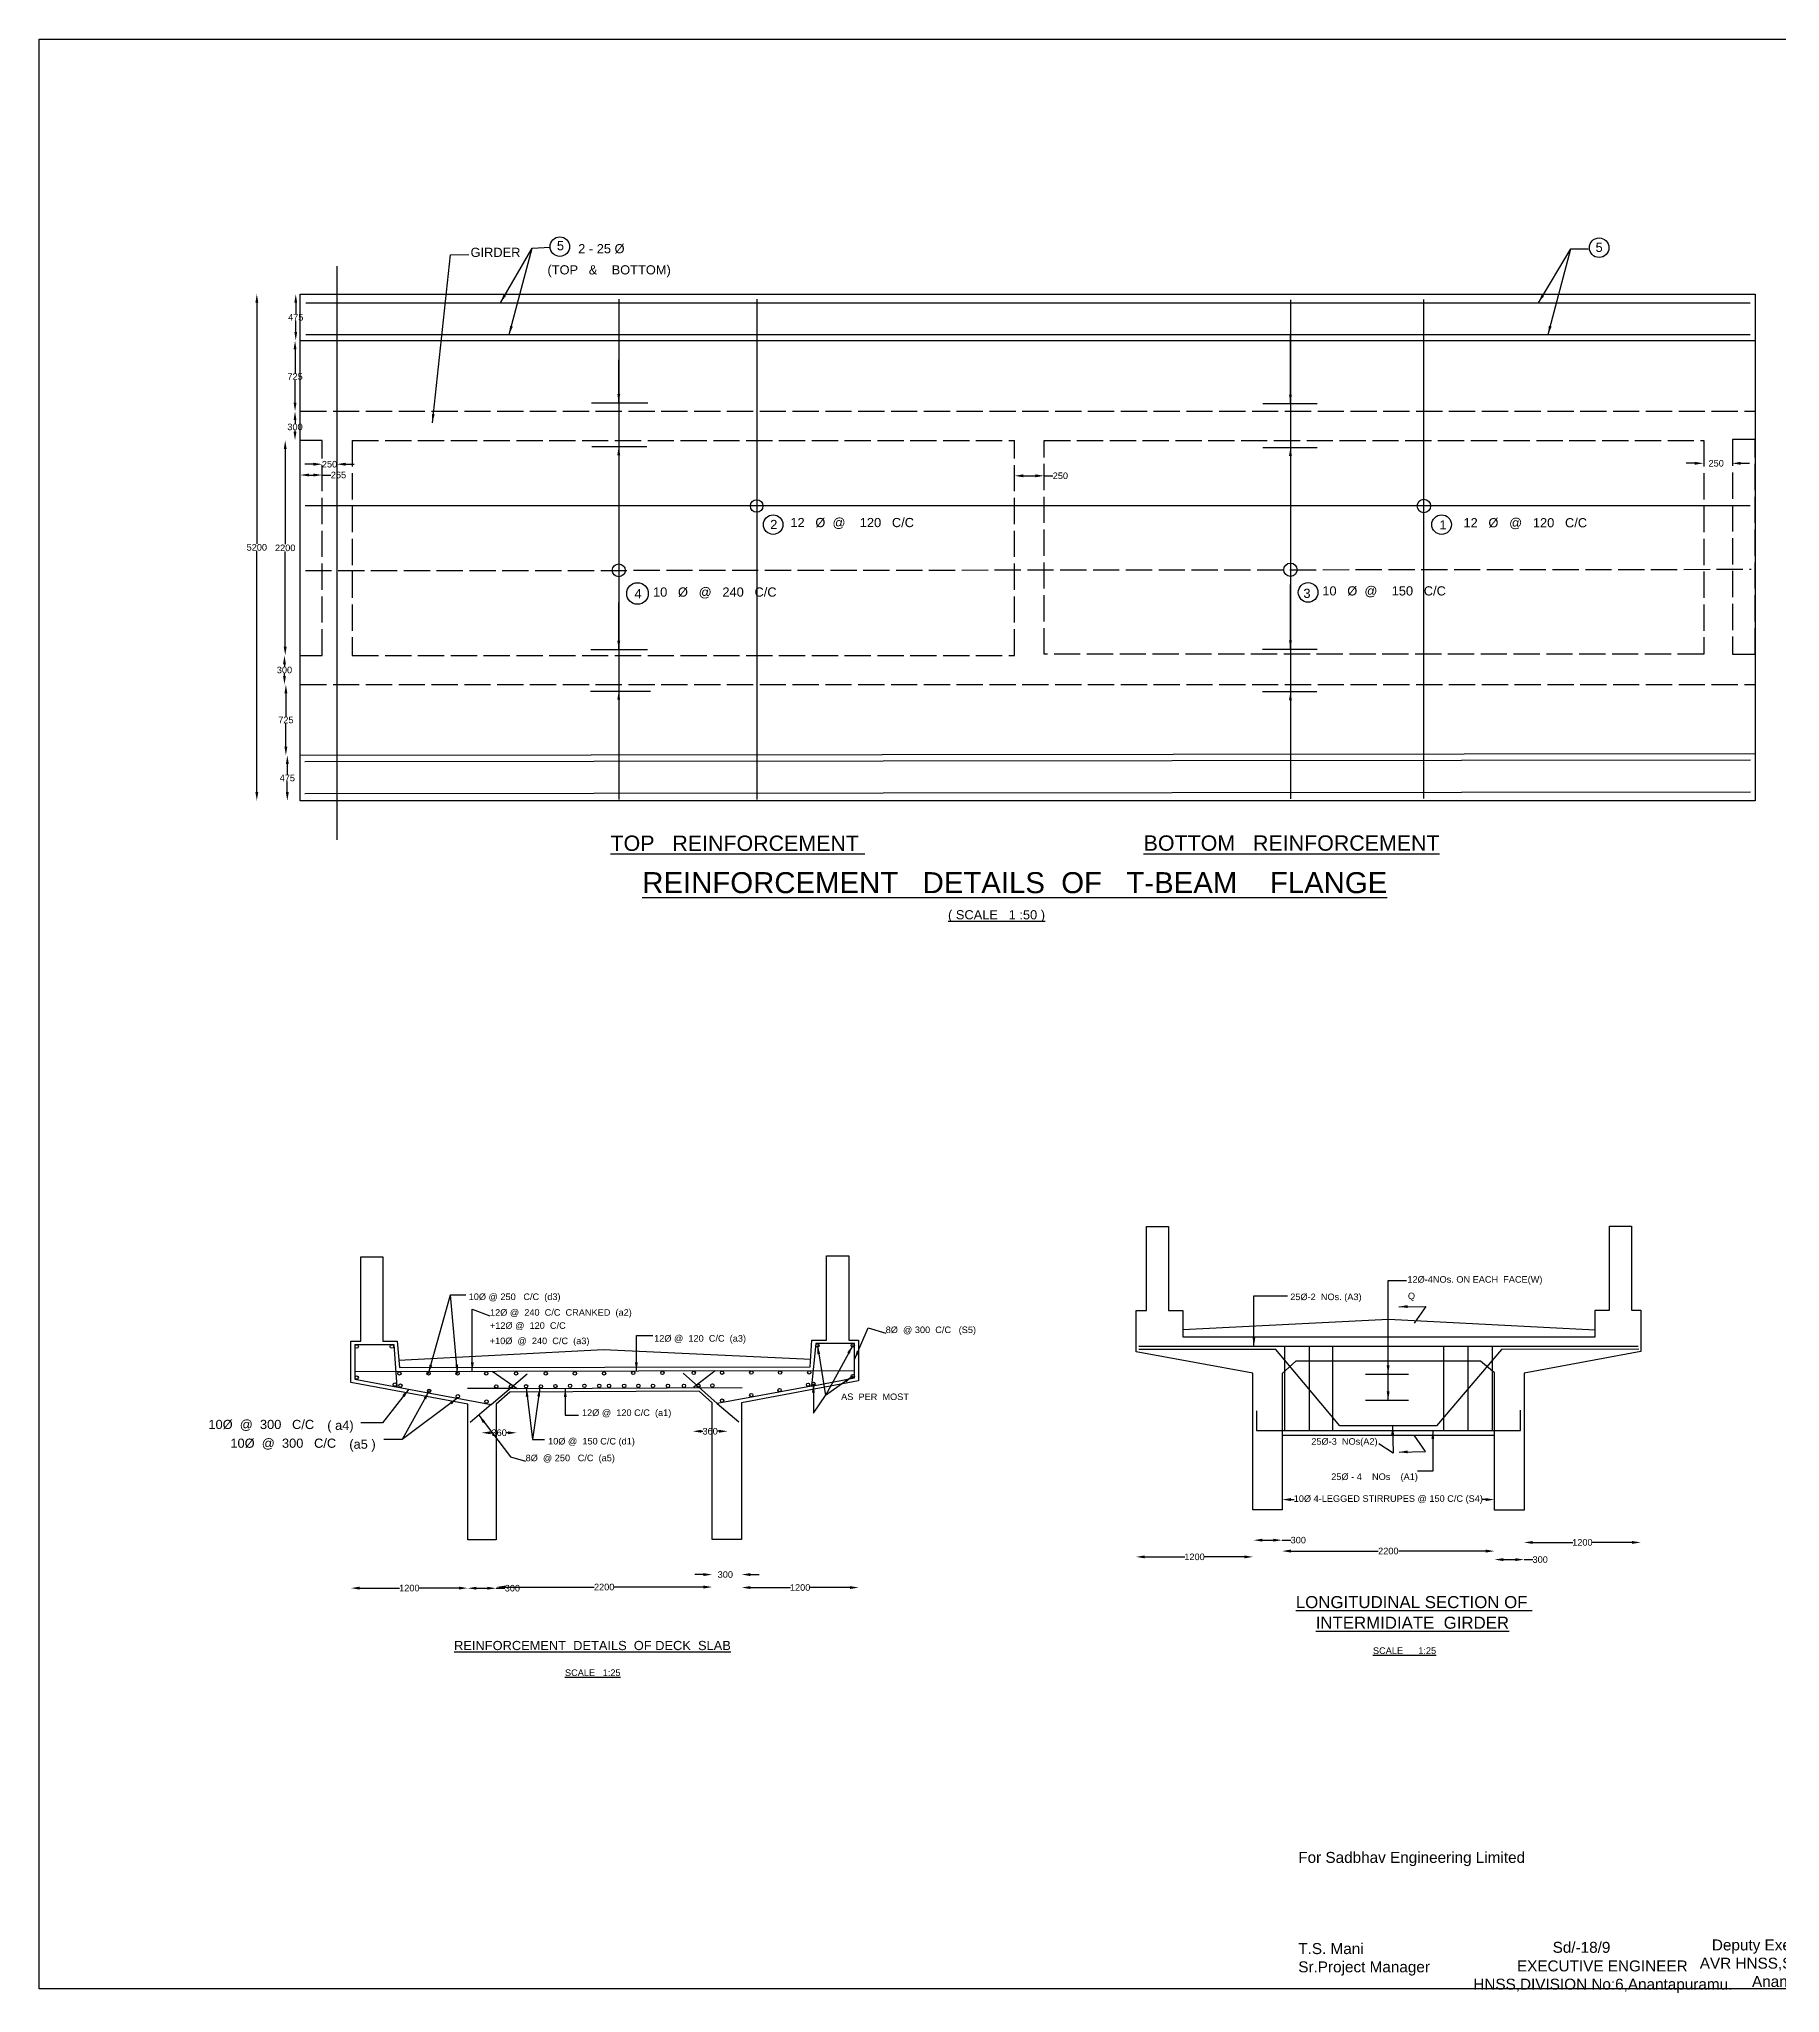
# Model space of a CAD drawing. Header units: inches. Extents: x 1043 to 2291, y -213 to 680.
# Drawn here: x 1043 to 1838, y -213 to 680 of the extents above; entities that cross this region are included whole.
import ezdxf

# ---------------------------------------------------------------- set-up
doc = ezdxf.new("R2010")
doc.units = ezdxf.units.IN
doc.header["$MEASUREMENT"] = 0
doc.linetypes.add('ACAD_ISO02W100', pattern=[15, 12, -3])
doc.layers.add('TEXT', color=1, linetype='Continuous')
doc.styles.get("Standard").update_dxf_attribs({"font": 'arial.ttf', "height": 3})
doc.dimstyles.get("Standard").update_dxf_attribs({"dimtxt": 3, "dimasz": 4, "dimexe": 0.18, "dimexo": 0.0625, "dimgap": 0.09, "dimtad": 0, "dimtih": 1, "dimtoh": 1, "dimdec": 4, "dimzin": 0, "dimdsep": 46, "dimtxsty": 'Standard', "dimcen": 0.09, "dimse1": 1, "dimse2": 1, "dimadec": 0, "dimazin": 0, "dimtfac": 1, "dimtdec": 4, "dimtofl": 0, "dimtmove": 0, "dimatfit": 3, "dimfxl": 1, "dimtolj": 1, "dimtzin": 0, "dimarcsym": 0})

# ---------------------------------------------------------------- blocks, each defined once
blk = doc.blocks.new('*D1')
at = {"layer": 'Defpoints', "color": 0, "lineweight": -2, "transparency": 16777216}
for p, q in [((1159.81, 559.33), (1159.81, 554.31)), ((1159.81, 546.07), (1159.81, 551.08))]:
    blk.add_line(p, q, dxfattribs=at)
at = {"layer": 'Defpoints', "color": 0, "transparency": 16777216}
for p in [(1161.87, 563.33), (1159.81, 542.07), (1161.87, 542.07)]:
    blk.add_point(p, dxfattribs=at)
for points in [[(1159.15, 559.33), (1160.48, 559.33), (1159.81, 563.33)], [(1159.15, 546.07), (1160.48, 546.07), (1159.81, 542.07)]]:
    blk.add_solid(points, dxfattribs=at)
at = {"layer": 'Defpoints', "color": 0, "transparency": 16777216, "insert": (1159.81, 552.7), "char_height": 3, "attachment_point": 5}
blk.add_mtext('\\A1;475', dxfattribs=at)
blk = doc.blocks.new('*D2')
at = {"color": 0, "lineweight": -2, "transparency": 16777216}
for p, q in [((1159.5, 538.07), (1159.5, 527.25)), ((1159.5, 513.75), (1159.5, 524.01))]:
    blk.add_line(p, q, dxfattribs=at)
at = {"color": 0, "transparency": 16777216}
for points in [[(1158.83, 538.07), (1160.16, 538.07), (1159.5, 542.07)], [(1158.83, 513.75), (1160.16, 513.75), (1159.5, 509.75)]]:
    blk.add_solid(points, dxfattribs=at)
at = {"layer": 'Defpoints', "color": 0, "transparency": 16777216}
for p in [(1164.45, 542.07), (1159.5, 509.75), (1164.45, 509.75)]:
    blk.add_point(p, dxfattribs=at)
at = {"color": 0, "transparency": 16777216, "insert": (1159.5, 525.63), "char_height": 3, "attachment_point": 5}
blk.add_mtext('\\A1;725', dxfattribs=at)
blk = doc.blocks.new('*D3')
at = {"color": 0, "lineweight": -2, "transparency": 16777216}
for p, q in [((1159.48, 505.75), (1159.48, 504.24)), ((1159.48, 500.49), (1159.48, 501))]:
    blk.add_line(p, q, dxfattribs=at)
at = {"color": 0, "transparency": 16777216}
for points in [[(1158.82, 505.75), (1160.15, 505.75), (1159.48, 509.75)], [(1158.82, 500.49), (1160.15, 500.49), (1159.48, 496.49)]]:
    blk.add_solid(points, dxfattribs=at)
at = {"layer": 'Defpoints', "color": 0, "transparency": 16777216}
for p in [(1161.87, 509.75), (1159.48, 496.49), (1161.87, 496.49)]:
    blk.add_point(p, dxfattribs=at)
at = {"color": 0, "transparency": 16777216, "insert": (1159.48, 502.62), "char_height": 3, "attachment_point": 5}
blk.add_mtext('\\A1;300', dxfattribs=at)
blk = doc.blocks.new('*D4')
at = {"color": 0, "lineweight": -2, "transparency": 16777216}
for p, q in [((1165.87, 480.65), (1167.91, 480.65)), ((1171.91, 480.65), (1175.91, 480.65))]:
    blk.add_line(p, q, dxfattribs=at)
at = {"color": 0, "transparency": 16777216}
for points in [[(1165.87, 481.32), (1165.87, 479.99), (1161.87, 480.65)], [(1167.91, 481.32), (1167.91, 479.99), (1171.91, 480.65)]]:
    blk.add_solid(points, dxfattribs=at)
at = {"layer": 'Defpoints', "color": 0, "transparency": 16777216}
for p in [(1161.87, 480.27), (1171.91, 480.65), (1171.91, 480.27)]:
    blk.add_point(p, dxfattribs=at)
at = {"color": 0, "transparency": 16777216, "insert": (1179.35, 480.65), "char_height": 3, "attachment_point": 5}
blk.add_mtext('\\A1;265', dxfattribs=at)
blk = doc.blocks.new('*D5')
at = {"color": 0, "lineweight": -2, "transparency": 16777216}
for p, q in [((1167.91, 485.58), (1163.91, 485.58)), ((1182.56, 485.58), (1186.56, 485.58))]:
    blk.add_line(p, q, dxfattribs=at)
at = {"color": 0, "transparency": 16777216}
for points in [[(1167.91, 486.25), (1167.91, 484.91), (1171.91, 485.58)], [(1182.56, 486.25), (1182.56, 484.91), (1178.56, 485.58)]]:
    blk.add_solid(points, dxfattribs=at)
at = {"layer": 'Defpoints', "color": 0, "transparency": 16777216}
for p in [(1171.91, 486.84), (1178.56, 486.84), (1178.56, 485.58)]:
    blk.add_point(p, dxfattribs=at)
at = {"color": 0, "transparency": 16777216, "insert": (1175.24, 485.58), "char_height": 3, "attachment_point": 5}
blk.add_mtext('\\A1;250', dxfattribs=at)
blk = doc.blocks.new('*D6')
at = {"color": 0, "lineweight": -2, "transparency": 16777216}
for p, q in [((1142.03, 559.33), (1142.03, 449.2)), ((1142.03, 335.82), (1142.03, 445.95))]:
    blk.add_line(p, q, dxfattribs=at)
at = {"color": 0, "transparency": 16777216}
for points in [[(1141.36, 559.33), (1142.7, 559.33), (1142.03, 563.33)], [(1141.36, 335.82), (1142.7, 335.82), (1142.03, 331.82)]]:
    blk.add_solid(points, dxfattribs=at)
at = {"layer": 'Defpoints', "color": 0, "transparency": 16777216}
for p in [(1161.87, 563.33), (1142.03, 331.82), (1161.87, 331.82)]:
    blk.add_point(p, dxfattribs=at)
at = {"color": 0, "transparency": 16777216, "insert": (1142.03, 447.58), "char_height": 3, "attachment_point": 5}
blk.add_mtext('\\A1;5200', dxfattribs=at)
blk = doc.blocks.new('*D7')
at = {"color": 0, "lineweight": -2, "transparency": 16777216}
for p, q in [((1155.96, 348.55), (1155.96, 343.8)), ((1155.96, 335.82), (1155.96, 340.57))]:
    blk.add_line(p, q, dxfattribs=at)
at = {"color": 0, "transparency": 16777216}
for points in [[(1155.29, 348.55), (1156.63, 348.55), (1155.96, 352.55)], [(1155.29, 335.82), (1156.63, 335.82), (1155.96, 331.82)]]:
    blk.add_solid(points, dxfattribs=at)
at = {"layer": 'Defpoints', "color": 0, "transparency": 16777216}
for p in [(1155.96, 352.55), (1161.79, 352.55), (1161.81, 331.82)]:
    blk.add_point(p, dxfattribs=at)
at = {"color": 0, "transparency": 16777216, "insert": (1155.96, 342.18), "char_height": 3, "attachment_point": 5}
blk.add_mtext('\\A1;475', dxfattribs=at)
blk = doc.blocks.new('*D8')
at = {"color": 0, "lineweight": -2, "transparency": 16777216}
for p, q in [((1155.31, 380.88), (1155.31, 370.34)), ((1155.31, 356.55), (1155.31, 367.09))]:
    blk.add_line(p, q, dxfattribs=at)
at = {"color": 0, "transparency": 16777216}
for points in [[(1154.65, 380.88), (1155.98, 380.88), (1155.31, 384.88)], [(1154.65, 356.55), (1155.98, 356.55), (1155.31, 352.55)]]:
    blk.add_solid(points, dxfattribs=at)
at = {"layer": 'Defpoints', "color": 0, "transparency": 16777216}
for p in [(1155.31, 384.88), (1161.87, 384.88), (1161.87, 352.55)]:
    blk.add_point(p, dxfattribs=at)
at = {"color": 0, "transparency": 16777216, "insert": (1155.31, 368.72), "char_height": 3, "attachment_point": 5}
blk.add_mtext('\\A1;725', dxfattribs=at)
blk = doc.blocks.new('*D9')
at = {"color": 0, "lineweight": -2, "transparency": 16777216}
for p, q in [((1154.66, 394.21), (1154.66, 393.17)), ((1154.66, 388.88), (1154.66, 389.93))]:
    blk.add_line(p, q, dxfattribs=at)
at = {"color": 0, "transparency": 16777216}
for points in [[(1154, 394.21), (1155.33, 394.21), (1154.66, 398.21)], [(1154, 388.88), (1155.33, 388.88), (1154.66, 384.88)]]:
    blk.add_solid(points, dxfattribs=at)
at = {"layer": 'Defpoints', "color": 0, "transparency": 16777216}
for p in [(1154.66, 398.21), (1161.81, 398.21), (1161.81, 384.88)]:
    blk.add_point(p, dxfattribs=at)
at = {"color": 0, "transparency": 16777216, "insert": (1154.66, 391.55), "char_height": 3, "attachment_point": 5}
blk.add_mtext('\\A1;300', dxfattribs=at)
blk = doc.blocks.new('*D10')
at = {"color": 0, "lineweight": -2, "transparency": 16777216}
for p, q in [((1155, 492.49), (1155, 448.98)), ((1155, 402.21), (1155, 445.73))]:
    blk.add_line(p, q, dxfattribs=at)
at = {"color": 0, "transparency": 16777216}
for points in [[(1154.33, 492.49), (1155.66, 492.49), (1155, 496.49)], [(1154.33, 402.21), (1155.66, 402.21), (1155, 398.21)]]:
    blk.add_solid(points, dxfattribs=at)
at = {"layer": 'Defpoints', "color": 0, "transparency": 16777216}
for p in [(1155, 496.49), (1161.87, 496.49), (1161.87, 398.21)]:
    blk.add_point(p, dxfattribs=at)
at = {"color": 0, "transparency": 16777216, "insert": (1155, 447.35), "char_height": 3, "attachment_point": 5}
blk.add_mtext('\\A1;2200', dxfattribs=at)
blk = doc.blocks.new('*D11')
at = {"color": 0, "lineweight": -2, "transparency": 16777216}
for p, q in [((1799.23, 486), (1795.23, 486)), ((1820.23, 486), (1824.23, 486))]:
    blk.add_line(p, q, dxfattribs=at)
at = {"color": 0, "transparency": 16777216}
for points in [[(1799.23, 486.67), (1799.23, 485.33), (1803.23, 486)], [(1820.23, 486.67), (1820.23, 485.33), (1816.23, 486)]]:
    blk.add_solid(points, dxfattribs=at)
at = {"layer": 'Defpoints', "color": 0, "transparency": 16777216}
for p in [(1803.23, 482.92), (1816.23, 486), (1816.23, 482.92)]:
    blk.add_point(p, dxfattribs=at)
at = {"color": 0, "transparency": 16777216, "insert": (1809, 486), "char_height": 3, "attachment_point": 5}
blk.add_mtext('\\A1;250', dxfattribs=at)
blk = doc.blocks.new('*D12')
at = {"color": 0, "lineweight": -2, "transparency": 16777216}
for p, q in [((1492.36, 480.29), (1497.86, 480.29)), ((1501.86, 480.29), (1505.86, 480.29))]:
    blk.add_line(p, q, dxfattribs=at)
at = {"color": 0, "transparency": 16777216}
for points in [[(1492.36, 480.96), (1492.36, 479.62), (1488.36, 480.29)], [(1497.86, 480.96), (1497.86, 479.62), (1501.86, 480.29)]]:
    blk.add_solid(points, dxfattribs=at)
at = {"layer": 'Defpoints', "color": 0, "transparency": 16777216}
for p in [(1488.36, 480.29), (1501.86, 480.29), (1501.86, 480.29)]:
    blk.add_point(p, dxfattribs=at)
at = {"color": 0, "transparency": 16777216, "insert": (1509.28, 480.29), "char_height": 3, "attachment_point": 5}
blk.add_mtext('\\A1;250', dxfattribs=at)
blk = doc.blocks.new('*D13')
at = {"color": 0, "lineweight": -2, "transparency": 16777216}
for p, q in [((1242.4, -28.01), (1247.41, -28.01)), ((1251.41, -28.01), (1255.41, -28.01))]:
    blk.add_line(p, q, dxfattribs=at)
at = {"color": 0, "transparency": 16777216}
for points in [[(1242.4, -27.34), (1242.4, -28.67), (1238.4, -28.01)], [(1247.41, -27.34), (1247.41, -28.67), (1251.41, -28.01)]]:
    blk.add_solid(points, dxfattribs=at)
at = {"layer": 'Defpoints', "color": 0, "transparency": 16777216}
for p in [(1238.4, -5.96), (1251.41, -5.96), (1251.41, -28.01)]:
    blk.add_point(p, dxfattribs=at)
at = {"color": 0, "transparency": 16777216, "insert": (1258.81, -28.01), "char_height": 3, "attachment_point": 5}
blk.add_mtext('\\A1;300', dxfattribs=at)
blk = doc.blocks.new('*D14')
at = {"color": 0, "lineweight": -2, "transparency": 16777216}
for p, q in [((1189.06, -27.95), (1207.3, -27.95)), ((1234.4, -27.95), (1216.15, -27.95))]:
    blk.add_line(p, q, dxfattribs=at)
at = {"color": 0, "transparency": 16777216}
for points in [[(1189.06, -27.28), (1189.06, -28.62), (1185.06, -27.95)], [(1234.4, -27.28), (1234.4, -28.62), (1238.4, -27.95)]]:
    blk.add_solid(points, dxfattribs=at)
at = {"layer": 'Defpoints', "color": 0, "transparency": 16777216}
for p in [(1185.06, 65.96), (1238.4, -5.96), (1238.4, -27.95)]:
    blk.add_point(p, dxfattribs=at)
at = {"color": 0, "transparency": 16777216, "insert": (1211.73, -27.95), "char_height": 3, "attachment_point": 5}
blk.add_mtext('\\A1;1200', dxfattribs=at)
blk = doc.blocks.new('*D15')
at = {"color": 0, "lineweight": -2, "transparency": 16777216}
for p, q in [((1255.41, -27.47), (1296.19, -27.47)), ((1346.15, -27.47), (1305.37, -27.47))]:
    blk.add_line(p, q, dxfattribs=at)
at = {"color": 0, "transparency": 16777216}
for points in [[(1255.41, -26.81), (1255.41, -28.14), (1251.41, -27.47)], [(1346.15, -26.81), (1346.15, -28.14), (1350.15, -27.47)]]:
    blk.add_solid(points, dxfattribs=at)
at = {"layer": 'Defpoints', "color": 0, "transparency": 16777216}
for p in [(1251.41, 56.05), (1350.15, 56.05), (1350.15, -27.47)]:
    blk.add_point(p, dxfattribs=at)
at = {"color": 0, "transparency": 16777216, "insert": (1300.78, -27.47), "char_height": 3, "attachment_point": 5}
blk.add_mtext('\\A1;2200', dxfattribs=at)
blk = doc.blocks.new('*D16')
at = {"color": 0, "lineweight": -2, "transparency": 16777216}
for p, q in [((1345.18, 43.7), (1345.8, 43.7)), ((1353.22, 43.7), (1352.6, 43.7))]:
    blk.add_line(p, q, dxfattribs=at)
at = {"color": 0, "transparency": 16777216}
for points in [[(1345.18, 44.37), (1345.18, 43.04), (1341.18, 43.7)], [(1353.22, 44.37), (1353.22, 43.04), (1357.22, 43.7)]]:
    blk.add_solid(points, dxfattribs=at)
at = {"layer": 'Defpoints', "color": 0, "transparency": 16777216}
for p in [(1341.18, 43.36), (1357.22, 43.87), (1357.22, 43.7)]:
    blk.add_point(p, dxfattribs=at)
at = {"color": 0, "transparency": 16777216, "insert": (1349.2, 43.7), "char_height": 3, "attachment_point": 5}
blk.add_mtext('\\A1;360', dxfattribs=at)
blk = doc.blocks.new('*D17')
at = {"color": 0, "lineweight": -2, "transparency": 16777216}
for p, q in [((1248.75, 43.03), (1249.37, 43.03)), ((1256.79, 43.03), (1256.17, 43.03))]:
    blk.add_line(p, q, dxfattribs=at)
at = {"color": 0, "transparency": 16777216}
for points in [[(1248.75, 43.69), (1248.75, 42.36), (1244.75, 43.03)], [(1256.79, 43.69), (1256.79, 42.36), (1260.79, 43.03)]]:
    blk.add_solid(points, dxfattribs=at)
at = {"layer": 'Defpoints', "color": 0, "transparency": 16777216}
for p in [(1244.75, 43.35), (1260.79, 43.69), (1260.79, 43.03)]:
    blk.add_point(p, dxfattribs=at)
at = {"color": 0, "transparency": 16777216, "insert": (1252.77, 43.03), "char_height": 3, "attachment_point": 5}
blk.add_mtext('\\A1;360', dxfattribs=at)
blk = doc.blocks.new('*D18')
at = {"color": 0, "lineweight": -2, "transparency": 16777216}
for p, q in [((1346.15, -21.77), (1342.15, -21.77)), ((1367.6, -21.77), (1371.6, -21.77))]:
    blk.add_line(p, q, dxfattribs=at)
at = {"color": 0, "transparency": 16777216}
for points in [[(1346.15, -21.11), (1346.15, -22.44), (1350.15, -21.77)], [(1367.6, -21.11), (1367.6, -22.44), (1363.6, -21.77)]]:
    blk.add_solid(points, dxfattribs=at)
at = {"layer": 'Defpoints', "color": 0, "transparency": 16777216}
for p in [(1350.15, -5.68), (1363.6, -5.68), (1363.6, -21.77)]:
    blk.add_point(p, dxfattribs=at)
at = {"color": 0, "transparency": 16777216, "insert": (1356.15, -21.77), "char_height": 3, "attachment_point": 5}
blk.add_mtext('\\A1;300', dxfattribs=at)
blk = doc.blocks.new('*D19')
at = {"color": 0, "lineweight": -2, "transparency": 16777216}
for p, q in [((1367.6, -27.7), (1385.91, -27.7)), ((1413.06, -27.7), (1394.75, -27.7))]:
    blk.add_line(p, q, dxfattribs=at)
at = {"color": 0, "transparency": 16777216}
for points in [[(1367.6, -27.04), (1367.6, -28.37), (1363.6, -27.7)], [(1413.06, -27.04), (1413.06, -28.37), (1417.06, -27.7)]]:
    blk.add_solid(points, dxfattribs=at)
at = {"layer": 'Defpoints', "color": 0, "transparency": 16777216}
for p in [(1417.06, 66.75), (1363.6, 56.64), (1417.06, -27.7)]:
    blk.add_point(p, dxfattribs=at)
at = {"color": 0, "transparency": 16777216, "insert": (1390.33, -27.7), "char_height": 3, "attachment_point": 5}
blk.add_mtext('\\A1;1200', dxfattribs=at)
blk = doc.blocks.new('*D20')
at = {"color": 0, "lineweight": -2, "transparency": 16777216}
for p, q in [((1547.87, -13.69), (1566.16, -13.69)), ((1593.29, -13.69), (1575, -13.69))]:
    blk.add_line(p, q, dxfattribs=at)
at = {"color": 0, "transparency": 16777216}
for points in [[(1547.87, -13.02), (1547.87, -14.36), (1543.87, -13.69)], [(1593.29, -13.02), (1593.29, -14.36), (1597.29, -13.69)]]:
    blk.add_solid(points, dxfattribs=at)
at = {"layer": 'Defpoints', "color": 0, "transparency": 16777216}
for p in [(1543.87, 79.97), (1597.29, 70.3), (1597.29, -13.69)]:
    blk.add_point(p, dxfattribs=at)
at = {"color": 0, "transparency": 16777216, "insert": (1570.58, -13.69), "char_height": 3, "attachment_point": 5}
blk.add_mtext('\\A1;1200', dxfattribs=at)
blk = doc.blocks.new('*D21')
at = {"color": 0, "lineweight": -2, "transparency": 16777216}
for p, q in [((1601.65, -6.05), (1606.61, -6.05)), ((1610.61, -6.05), (1614.61, -6.05))]:
    blk.add_line(p, q, dxfattribs=at)
at = {"color": 0, "transparency": 16777216}
for points in [[(1601.65, -5.38), (1601.65, -6.71), (1597.65, -6.05)], [(1606.61, -5.38), (1606.61, -6.71), (1610.61, -6.05)]]:
    blk.add_solid(points, dxfattribs=at)
at = {"layer": 'Defpoints', "color": 0, "transparency": 16777216}
for p in [(1597.65, 7.82), (1610.61, 7.82), (1610.61, -6.05)]:
    blk.add_point(p, dxfattribs=at)
at = {"color": 0, "transparency": 16777216, "insert": (1618.01, -6.05), "char_height": 3, "attachment_point": 5}
blk.add_mtext('\\A1;300', dxfattribs=at)
blk = doc.blocks.new('*D22')
at = {"color": 0, "lineweight": -2, "transparency": 16777216}
for p, q in [((1614.61, -11.03), (1654.56, -11.03)), ((1703.69, -11.03), (1663.74, -11.03))]:
    blk.add_line(p, q, dxfattribs=at)
at = {"color": 0, "transparency": 16777216}
for points in [[(1614.61, -10.36), (1614.61, -11.7), (1610.61, -11.03)], [(1703.69, -10.36), (1703.69, -11.7), (1707.69, -11.03)]]:
    blk.add_solid(points, dxfattribs=at)
at = {"layer": 'Defpoints', "color": 0, "transparency": 16777216}
for p in [(1610.61, 41.9), (1707.69, 41.9), (1707.69, -11.03)]:
    blk.add_point(p, dxfattribs=at)
at = {"color": 0, "transparency": 16777216, "insert": (1659.15, -11.03), "char_height": 3, "attachment_point": 5}
blk.add_mtext('\\A1;2200', dxfattribs=at)
blk = doc.blocks.new('*D23')
at = {"color": 0, "lineweight": -2, "transparency": 16777216}
for p, q in [((1711.69, -14.93), (1717.17, -14.93)), ((1721.17, -14.93), (1725.17, -14.93))]:
    blk.add_line(p, q, dxfattribs=at)
at = {"color": 0, "transparency": 16777216}
for points in [[(1711.69, -14.26), (1711.69, -15.59), (1707.69, -14.93)], [(1717.17, -14.26), (1717.17, -15.59), (1721.17, -14.93)]]:
    blk.add_solid(points, dxfattribs=at)
at = {"layer": 'Defpoints', "color": 0, "transparency": 16777216}
for p in [(1707.69, 7.72), (1721.17, 7.72), (1721.17, -14.93)]:
    blk.add_point(p, dxfattribs=at)
at = {"color": 0, "transparency": 16777216, "insert": (1728.57, -14.93), "char_height": 3, "attachment_point": 5}
blk.add_mtext('\\A1;300', dxfattribs=at)
blk = doc.blocks.new('*D24')
at = {"color": 0, "lineweight": -2, "transparency": 16777216}
for p, q in [((1725.17, -7.08), (1743.43, -7.08)), ((1770.53, -7.08), (1752.27, -7.08))]:
    blk.add_line(p, q, dxfattribs=at)
at = {"color": 0, "transparency": 16777216}
for points in [[(1725.17, -6.42), (1725.17, -7.75), (1721.17, -7.08)], [(1770.53, -6.42), (1770.53, -7.75), (1774.53, -7.08)]]:
    blk.add_solid(points, dxfattribs=at)
at = {"layer": 'Defpoints', "color": 0, "transparency": 16777216}
for p in [(1774.53, 80.2), (1721.17, 70.3), (1774.53, -7.08)]:
    blk.add_point(p, dxfattribs=at)
at = {"color": 0, "transparency": 16777216, "insert": (1747.85, -7.08), "char_height": 3, "attachment_point": 5}
blk.add_mtext('\\A1;1200', dxfattribs=at)
blk = doc.blocks.new('*D25')
at = {"color": 0, "lineweight": -2, "transparency": 16777216}
for p, q in [((1614.61, 12.5), (1616.13, 12.5)), ((1703.69, 12.5), (1702.17, 12.5))]:
    blk.add_line(p, q, dxfattribs=at)
at = {"color": 0, "transparency": 16777216}
for points in [[(1614.61, 13.17), (1614.61, 11.83), (1610.61, 12.5)], [(1703.69, 13.17), (1703.69, 11.83), (1707.69, 12.5)]]:
    blk.add_solid(points, dxfattribs=at)
at = {"layer": 'Defpoints', "color": 0, "transparency": 16777216}
for p in [(1610.61, 10.31), (1707.69, 12.5), (1707.69, 10.31)]:
    blk.add_point(p, dxfattribs=at)
at = {"color": 0, "transparency": 16777216, "insert": (1659.15, 12.5), "char_height": 3, "attachment_point": 5}
blk.add_mtext('\\A1;10Ø 4-LEGGED STIRRUPES @ 150 C/C (S4)', dxfattribs=at)

msp = doc.modelspace()

# ---------------------------------------------------------------- linework, layer by layer
at = {"color": 0}
for points in [[(2272, -211), (1042.50229, -211), (1042.50229, 679.84508), (2272, 679.84508)], [(1161.86841, 563.33095), (1826.78959, 563.33095), (1826.78959, 331.8207), (1161.86841, 331.8207)]]:
    msp.add_lwpolyline(points, close=True, dxfattribs=at)
for points in [[(1178.5634, 576.08551), (1178.5634, 313.88742)], [(1164.48199, 559.38409), (1824.5456, 559.38409)], [(1307.44204, 561.05845), (1307.44204, 332.38756)], [(1370.46945, 561.0386), (1370.46945, 332.42791)], [(1614.42211, 560.72147), (1614.42211, 332.72483)], [(1675.40432, 332.81617), (1675.40432, 560.84901)], [(1164.48199, 544.7928), (1824.5456, 544.7928)], [(1161.86841, 542.06678), (1826.78959, 542.06678)], [(1294.97901, 513.63337), (1320.74846, 513.63337)], [(1601.76773, 513.32653), (1626.65252, 513.32653)], [(1295.11688, 493.70447), (1320.25951, 493.70447)], [(1601.81917, 493.29395), (1626.63156, 493.29395)], [(1824.54364, 466.49643), (1164.18014, 466.49643)], [(1294.67446, 400.91443), (1320.62049, 400.91443)], [(1601.62182, 401.04995), (1626.612, 401.04995)], [(1294.47653, 381.95602), (1321.91621, 381.95602)], [(1601.62534, 381.68357), (1626.55119, 381.68357)], [(1826.78959, 353.21417), (1161.86841, 352.54937)], [(1163.9468, 349.78162), (1824.72579, 350.44407)], [(1163.9468, 335.19076), (1824.72579, 335.85321)], [(1543.87242, 79.96721), (1543.87242, 98.83499), (1548.59052, 98.83499), (1548.59052, 137.29137), (1558.72863, 137.29137), (1558.72863, 98.83499), (1565.20207, 98.83499), (1565.20207, 86.84374), (1753.62951, 86.84374), (1753.62951, 98.98222), (1760.23909, 98.98222), (1760.23909, 137.40634), (1770.34196, 137.40634), (1770.34196, 98.98222), (1774.52889, 98.98222), (1774.52889, 80.20179), (1721.1694, 70.29623), (1721.1694, 7.72145), (1707.68951, 7.72145), (1707.68951, 70.41109), (1701.35717, 75.69117), (1616.95916, 75.69117), (1610.61488, 70.15847), (1610.61488, 7.81684), (1597.29088, 7.81684), (1597.29088, 70.2973), (1543.87242, 79.96721)], [(1189.63256, 84.91268), (1189.63256, 123.41516), (1199.62298, 123.41516), (1199.62298, 84.89629), (1206.19245, 84.89629), (1207.23586, 72.82641), (1394.98408, 73.21657), (1395.75195, 85.37766), (1402.36293, 85.37766), (1402.36293, 123.8626), (1412.557, 123.8626), (1412.557, 85.37766), (1417.05969, 85.37766), (1417.05969, 66.75299), (1363.6038, 56.63758), (1363.6038, -5.68244), (1350.149, -5.68244), (1350.149, 56.72165), (1344.25182, 61.98467), (1257.65843, 61.51131), (1251.41006, 56.04641), (1251.41006, -5.96063), (1238.39798, -5.96063), (1238.39798, 56.16249), (1185.05633, 65.95981), (1185.05633, 84.86589), (1189.63256, 84.86589)], [(1565.20207, 90.1943), (1659.28113, 94.86728), (1753.62951, 90.11597)], [(1186.85382, 71.07263), (1316.5034, 71.25316), (1415.19671, 71.53133), (1415.19671, 83.84082), (1397.44196, 83.84082), (1395.47886, 64.2719), (1415.19671, 68.1269), (1415.19671, 71.53133)], [(1186.85382, 83.32487), (1186.85382, 67.53269), (1249.16573, 55.95618), (1239.54408, 47.67049)], [(1186.85382, 83.32487), (1204.61172, 83.32487), (1206.04148, 63.96794)], [(1206.93831, 76.26845), (1300.41821, 81.04942), (1395.19835, 76.61009)], [(1773.66087, 81.17544), (1710.84815, 81.00461), (1681.11867, 46.22066), (1637.04254, 46.22066), (1607.77887, 81.14263), (1545.16125, 81.14263)], [(1545.20667, 82.62057), (1659.08648, 82.67025), (1773.34186, 82.66285)], [(1611.85339, 44.10712), (1611.85339, 82.64965)], [(1623.06405, 44.10712), (1623.06405, 82.65454)], [(1633.72635, 44.10712), (1633.72635, 82.65919)], [(1684.49383, 44.10712), (1684.49383, 82.66861)], [(1695.60352, 44.10712), (1695.60352, 82.66789)], [(1706.71322, 44.10712), (1706.71322, 82.66717)], [(1249.6406, 71.16006), (1260.93917, 63.29979), (1238.2427, 63.29979)], [(1249.16573, 55.95618), (1265.5452, 69.9196)], [(1260.93917, 63.29979), (1363.79884, 63.76417)], [(1352.47072, 56.36469), (1336.87437, 70.19156)], [(1351.46164, 71.35169), (1341.54076, 63.66368)], [(1395.47886, 64.2719), (1352.47072, 56.36469), (1362.36403, 48.0646)], [(1648.733, 69.84958), (1668.32494, 69.84958)], [(1648.733, 57.92633), (1668.32494, 57.92633)], [(1598.83687, 53.02187), (1598.83687, 44.10712), (1719.58421, 44.10712), (1719.58421, 53.30009)], [(1610.61488, 41.89742), (1707.68951, 41.89742)]]:
    msp.add_lwpolyline(points, dxfattribs=at)
at = {"color": 0, "linetype": 'ACAD_ISO02W100'}
for points in [[(1161.86841, 509.75273), (1826.78959, 509.75273)], [(1161.86841, 398.21468), (1171.9133, 398.21468), (1171.9133, 496.49231), (1161.86841, 496.49231)], [(1185.66905, 496.49231), (1185.66905, 398.21468), (1488.3617, 398.21468), (1488.3617, 496.49231)], [(1185.66905, 496.49231), (1488.3617, 496.49231)], [(1164.20626, 436.95817), (1824.93061, 437.57873)], [(1161.86841, 384.88317), (1826.78959, 384.88317)]]:
    msp.add_lwpolyline(points, dxfattribs=at)
for points in [[(1501.85809, 496.49231), (1803.38782, 496.49231), (1803.38782, 398.72837), (1501.85809, 398.72837)], [(1826.78959, 496.8077), (1816.38952, 496.8077), (1816.38952, 398.72837), (1826.78959, 398.72837)]]:
    msp.add_lwpolyline(points, close=True, dxfattribs=at)
at = {"color": 0}
for centre, radius in [((1280.5, 585), 4.47214), ((1755.5, 584.5), 4.47214), ((1370.46945, 466.49643), 2.82906), ((1675.40432, 466.49643), 3.07763), ((1378, 458), 4.47214), ((1683.5, 458), 4.47214), ((1307.44204, 437.0927), 2.93898), ((1614.42211, 437.38102), 3.03794), ((1316, 426.5), 4.92443), ((1622.5, 427), 4.47214), ((1187.71602, 82.43894), 0.76403), ((1203.73197, 82.43894), 0.76403), ((1398.24211, 82.94752), 0.76403), ((1414.35477, 82.9474), 0.76403), ((1187.71602, 68.25453), 0.76403), ((1205.09951, 65.05518), 0.76403), ((1207.16572, 70.17363), 0.76403), ((1207.67369, 64.55925), 0.76403), ((1220.49908, 70.17363), 0.76403), ((1220.77876, 62.12338), 0.76403), ((1233.76784, 70.17363), 0.76403), ((1246.86876, 70.17363), 0.76403), ((1251.47772, 64.20304), 0.76403), ((1258.16055, 64.22749), 0.76403), ((1260.53021, 70.17363), 0.76403), ((1265.11472, 64.26725), 0.76403), ((1271.87113, 64.23272), 0.76403), ((1274.04868, 70.17363), 0.76403), ((1278.46617, 64.35545), 0.76403), ((1285.16351, 64.47718), 0.76403), ((1287.36431, 70.17363), 0.76403), ((1291.75565, 64.47718), 0.76403), ((1298.55818, 64.47718), 0.76403), ((1300.74715, 70.17363), 0.76403), ((1303.01138, 64.47718), 0.76403), ((1309.90509, 64.47718), 0.76403), ((1314.03918, 70.35087), 0.76403), ((1316.39204, 64.47718), 0.76403), ((1323.08937, 64.47718), 0.76403), ((1327.3707, 70.38286), 0.76403), ((1329.8919, 64.47718), 0.76403), ((1337.21875, 64.47718), 0.76403), ((1341.70663, 70.38406), 0.76403), ((1343.85493, 64.5114), 0.76403), ((1350.27342, 64.62256), 0.76403), ((1354.65542, 70.47732), 0.76403), ((1368.03117, 70.51763), 0.76403), ((1380.93739, 62.50429), 0.76403), ((1381.16272, 70.49754), 0.76403), ((1393.94951, 64.9945), 0.76403), ((1394.5183, 70.59832), 0.76403), ((1396.40392, 65.40115), 0.76403), ((1414.36134, 68.90738), 0.76403), ((1233.89712, 59.68798), 0.76403), ((1246.99706, 57.24936), 0.76403), ((1354.65666, 57.69571), 0.76403), ((1367.96342, 60.21382), 0.76403)]:
    msp.add_circle(centre, radius, dxfattribs=at)

# ---------------------------------------------------------------- texts
at = {"layer": 'TEXT', "color": 0}
for s, height, p in [('GIRDER', 4.2, (1239.69708, 580.29317)), ('5', 4.2, (1279.17117, 583.36146)), ('2 - 25 Ø', 4.2, (1288.88362, 581.95784)), ('5', 4.2, (1753.87678, 582.58503)), (' (TOP   &    BOTTOM)', 4.2, (1273.21387, 572.30254)), ('2', 4.2, (1376.66899, 455.9386)), ('12   Ø  @    120   C/C', 4.2, (1385.87835, 456.83604)), ('1', 4.2, (1682.53126, 455.75971)), ('12   Ø   @   120   C/C', 4.2, (1693.50435, 456.73638)), ('10   Ø   @   240   C/C', 4.2, (1323.08937, 425.0735)), ('3', 4.2, (1620.33447, 424.49907)), ('10   Ø  @    150   C/C', 4.2, (1628.97561, 425.61002)), ('4', 4.2, (1314.61766, 424.32847)), ('%%UTOP   REINFORCEMENT ', 7, (1303.68105, 308.90744)), ('%%UBOTTOM   REINFORCEMENT', 7, (1547.33216, 308.98992)), ('%%UREINFORCEMENT   DETAILS  OF   T-BEAM    FLANGE', 9.6, (1318.18407, 289.5923)), ('%%U( SCALE   1 :50 )', 4.2, (1457.92219, 277.61392)), ('12Ø-4NOs. ON EACH  FACE(W)', 3, (1667.88565, 111.60021)), ('10Ø @ 250   C/C  (d3)', 3, (1238.85278, 103.67249)), ('12Ø @  240  C/C  CRANKED  (a2)', 3, (1248.593, 96.50086)), ('25Ø-2  NOs. (A3)', 3, (1614.33977, 103.63036)), ('Q', 3, (1668.10838, 104.03584)), ('+12Ø @  120  C/C', 3, (1248.54851, 90.51038)), ('8Ø  @ 300  C/C   (S5)', 3, (1429.43495, 88.57516)), ('+10Ø  @  240  C/C  (a3)', 3, (1248.45645, 83.52156)), ('12Ø @  120  C/C  (a3)', 3, (1323.61187, 84.65986)), ('12Ø @  120 C/C  (a1)', 3, (1290.63084, 50.68844)), ('AS  PER  MOST', 3, (1409.07927, 57.96005)), ('10Ø  @  300   C/C', 4.2, (1119.88679, 44.72795)), ('( a4)', 4.2, (1174.20662, 44.3354)), ('10Ø  @  300   C/C', 4.2, (1129.9404, 36.16359)), ('(a5 )', 4.2, (1184.28704, 35.72581)), ('10Ø @  150 C/C (d1)', 3, (1275.15474, 37.66461)), ('25Ø-3  NOs(A2)', 3, (1623.95923, 37.55438)), ('8Ø  @ 250   C/C  (a5)', 3, (1264.86417, 30.02225)), ('25Ø - 4    NOs    (A1)', 3, (1633.07654, 21.44447)), ('%%ULONGITUDINAL SECTION OF ', 5.5, (1616.8972, -37.08918)), ('%%UINTERMIDIATE  GIRDER', 5.5, (1625.97431, -46.51142)), ('%%UREINFORCEMENT  DETAILS  OF DECK  SLAB', 4.2, (1232.18174, -56.28093)), ('%%USCALE      1:25', 3, (1652.13612, -58.02514)), ('%%USCALE   1:25', 3, (1282.86748, -68.10676)), ('Sd/-18/9', 5, (1734.24945, -194.59556))]:
    msp.add_text(s, height=height, dxfattribs=at).set_placement(p)
at = {"layer": 'TEXT', "color": 0, "char_height": 5, "attachment_point": 1}
for s, insert, width in [('For Sadbhav Engineering Limited\\P\\P\\P\\P\\PT.S. Mani \\PSr.Project Manager ', (1618, -148.5), 110.5220102), ('\\pi16.093;Deputy Executive Engineer  \\P\\pi10.563;AVR HNSS,Sub-Division No:2,\\P\\pi34.422;Anantapuramu.', (1790.95392, -188.5), 115.9997109), ('\\pi20.439;EXECUTIVE ENGINEER  \\P\\pi0.50511;HNSS,DIVISION No:6,Anantapuramu.', (1697.5, -198.08367), 118.2510196)]:
    msp.add_mtext(s, dxfattribs=dict(at, insert=insert, width=width))

# ---------------------------------------------------------------- dimensions: what is measured, and where the dimension line sits
at = {"color": 0}
for base, p1, p2, text, picture, middle in [((1142.02894, 331.8207), (1161.86841, 563.33095), (1161.86841, 331.8207), '5200', '*D6', (1142.02894, 447.57583)), ((1154.99613, 496.49231), (1161.86841, 398.21468), (1161.86841, 496.49231), '2200', '*D10', (1154.99613, 447.3535)), ((1154.66421, 398.21468), (1161.80591, 384.88317), (1161.80591, 398.21468), '300', '*D9', (1154.66421, 391.54893)), ((1155.31201, 384.88317), (1161.86841, 352.54937), (1161.86841, 384.88317), '725', '*D8', (1155.31201, 368.71627)), ((1155.9598, 352.54929), (1161.80591, 331.8207), (1161.78518, 352.54929), '475', '*D7', (1155.9598, 342.185))]:
    dim = msp.add_linear_dim(base=base, p1=p1, p2=p2, angle=90, text=text, dimstyle='Standard', dxfattribs=at)
    dim.commit()
    dim.dimension.update_dxf_attribs({"geometry": picture, "text_midpoint": middle})
for base, p1, p2, text, picture, middle in [((1159.49678, 509.75273), (1164.45022, 542.06678), (1164.45022, 509.75273), '725', '*D2', (1159.49678, 525.63189)), ((1159.48472, 496.49231), (1161.86841, 509.75273), (1161.86841, 496.49231), '300', '*D3', (1159.48472, 502.62053))]:
    dim = msp.add_linear_dim(base=base, p1=p1, p2=p2, angle=90, text=text, dimstyle='Standard', dxfattribs=at)
    dim.commit()
    dim.dimension.update_dxf_attribs({"geometry": picture, "text_midpoint": middle, "dimtype": 160})
for base, p1, p2, text, picture, middle in [((1171.9133, 480.65236), (1161.86841, 480.27322), (1171.9133, 480.27322), '265', '*D4', (1179.35425, 480.65236)), ((1501.85809, 480.2906), (1488.3617, 480.2906), (1501.85809, 480.2906), '250', '*D12', (1509.28268, 480.2906)), ((1597.29088, -13.68866), (1543.87242, 79.96721), (1597.29088, 70.2973), '1200', '*D20', (1570.58165, -13.68866)), ((1774.52889, -7.08414), (1721.1694, 70.29623), (1774.52889, 80.20179), '1200', '*D24', (1747.84915, -7.08414)), ((1238.39798, -27.95161), (1185.05633, 65.95981), (1238.39798, -5.96063), '1200', '*D14', (1211.72715, -27.95161)), ((1417.05969, -27.70332), (1363.6038, 56.63758), (1417.05969, 66.75299), '1200', '*D19', (1390.33174, -27.70332)), ((1350.149, -27.47346), (1251.41006, 56.04641), (1350.149, 56.04641), '2200', '*D15', (1300.77953, -27.47346)), ((1260.79233, 43.02726), (1244.74988, 43.35288), (1260.79233, 43.69382), '360', '*D17', (1252.7711, 43.02726)), ((1357.22248, 43.70295), (1341.18002, 43.36201), (1357.22248, 43.87342), '360', '*D16', (1349.20125, 43.70295)), ((1707.68951, -11.02864), (1610.61488, 41.89742), (1707.68951, 41.89742), '2200', '*D22', (1659.1522, -11.02864)), ((1707.68951, 12.50022), (1610.61488, 10.31126), (1707.68951, 10.31126), '10Ø 4-LEGGED STIRRUPES @ 150 C/C (S4)', '*D25', (1659.1522, 12.50022)), ((1610.61488, -6.04798), (1597.65028, 7.81684), (1610.61488, 7.81684), '300', '*D21', (1618.01286, -6.04798)), ((1721.1694, -14.92509), (1707.68951, 7.72145), (1721.1694, 7.72145), '300', '*D23', (1728.56738, -14.92509)), ((1251.41006, -28.00764), (1238.39798, -5.96063), (1251.41006, -5.96063), '300', '*D13', (1258.80804, -28.00764))]:
    dim = msp.add_linear_dim(base=base, p1=p1, p2=p2, text=text, dimstyle='Standard', dxfattribs=at)
    dim.commit()
    dim.dimension.update_dxf_attribs({"geometry": picture, "text_midpoint": middle})
for base, p1, p2, text, picture, middle in [((1178.5634, 485.58114), (1171.9133, 486.84492), (1178.5634, 486.84492), '250', '*D5', (1175.23835, 485.58114)), ((1816.23459, 486), (1803.23289, 482.92139), (1816.23459, 482.92139), '250', '*D11', (1809, 486)), ((1363.6038, -21.7743), (1350.149, -5.68244), (1363.6038, -5.68244), '300', '*D18', (1356.149, -21.7743))]:
    dim = msp.add_linear_dim(base=base, p1=p1, p2=p2, text=text, dimstyle='Standard', dxfattribs=at)
    dim.commit()
    dim.dimension.update_dxf_attribs({"geometry": picture, "text_midpoint": middle, "dimtype": 160})
at = {"layer": 'Defpoints', "color": 0}
dim = msp.add_linear_dim(base=(1159.81415, 542.06678), p1=(1161.86841, 563.33095), p2=(1161.86841, 542.06678), angle=90, text='475', dimstyle='Standard', dxfattribs=at)
dim.commit()
dim.dimension.update_dxf_attribs({"geometry": '*D1', "text_midpoint": (1159.81415, 552.69886)})

# ---------------------------------------------------------------- leaders
at = {"color": 0}
for points in [[(1222.23846, 504.49758), (1230.4951, 581.23243), (1238.95243, 581.42015)], [(1253.34768, 559.38409), (1267.80792, 584.33003), (1276.05805, 584.7775)], [(1257.36444, 544.7928), (1267.80792, 584.33003)], [(1727.78195, 559.38409), (1742.57564, 584.07244)], [(1732.14477, 544.7928), (1742.57564, 584.07244), (1750.4164, 584.07244)], [(1614.42211, 513.32653), (1614.42211, 544.7928)], [(1307.44204, 513.63337), (1307.44204, 533.29648)], [(1307.44204, 493.70447), (1307.44204, 466.49643)], [(1614.42211, 493.29395), (1614.42211, 462.58373)], [(1614.42211, 401.04995), (1614.42211, 430.5674)], [(1307.44204, 400.91443), (1307.44204, 422.47084)], [(1307.44204, 381.95602), (1307.44204, 347.7263)], [(1614.42211, 381.68357), (1614.42211, 345.8026)], [(1659.06928, 57.92633), (1659.06928, 112.56628), (1667.50551, 112.56628)], [(1220.49908, 70.17363), (1230.5, 106)], [(1233.76784, 70.17363), (1230.5, 106), (1237.5, 106)], [(1240.49979, 71.14733), (1240.5, 99.5), (1248.593, 96.50086)], [(1597.73027, 82.64348), (1597.73016, 105.55291), (1613.0614, 105.6578)], [(1663.92648, 100.64457), (1676.31749, 100.74946), (1670.9776, 93.08526)], [(1415.19671, 76.5), (1421.5, 91), (1429.43495, 88.57516)], [(1315.50035, 71.25176), (1315.5, 87.5), (1323, 87.5)], [(1398.24211, 82.94752), (1402, 60)], [(1414.35477, 82.9474), (1402, 60)], [(1659.06928, 69.84958), (1659.06928, 84.64986)], [(1211.49171, 62.95538), (1199.5, 47.5), (1189.5, 47.5)], [(1265.11472, 63.50322), (1268, 40), (1273.5, 40)], [(1271.42567, 63.61199), (1268, 40)], [(1283.00045, 63.39939), (1283.00045, 51), (1289, 51)], [(1396.40392, 65.40115), (1396.40392, 52), (1402, 60)], [(1414.36134, 68.90738), (1402, 60)], [(1233.89712, 58.92395), (1208.5, 40), (1200, 40)], [(1220.77876, 62.12338), (1208.5, 40)], [(1243.46186, 51.04429), (1258, 32), (1264.86417, 30.02225)], [(1661.05065, 46.22066), (1661.30566, 33.75723), (1654.77739, 37.93465)], [(1664.05978, 34.21572), (1676.09628, 34.4195), (1670.94506, 41.89742)], [(1679.5, 44.10712), (1679.5, 25.5), (1672.5, 25.5)]]:
    msp.add_leader(points, dimstyle='Standard', override={"dimgap": 0.09, "dimtad": 0}, dxfattribs=at)

doc.saveas('drawing.dxf')
